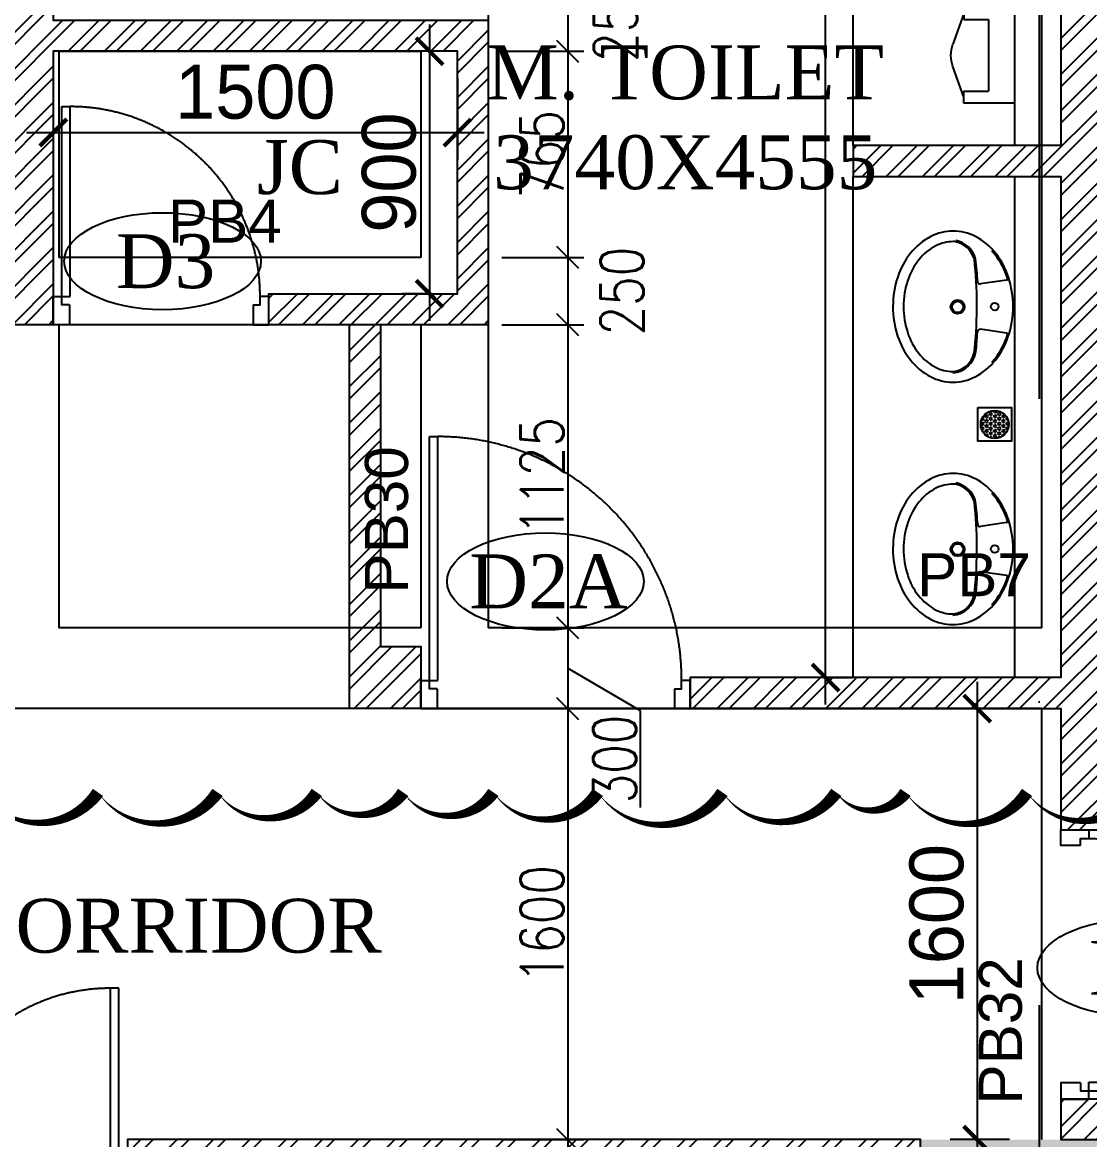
# Model space of a CAD drawing. Header units: millimetres. Extents: x 423806 to 486881, y 1786979 to 1831529.
# Drawn here: x 444816 to 448779, y 1817728 to 1821875 of the extents above; entities that cross this region are included whole.
import ezdxf

# ---------------------------------------------------------------- set-up
doc = ezdxf.new("R2010")
doc.units = ezdxf.units.MM
doc.header["$LTSCALE"] = 150
doc.header["$PDSIZE"] = 0.01
for name, pattern in [('240122--R0_INST_ FLOOR PLANS XREF$0$DASH2', [0.375, 0.25, -0.125]), ('240122--R0_INST_ FLOOR PLANS XREF$0$HIDDEN', [0.375, 0.25, -0.125]), ('DASHDOT', [1, 0.5, -0.25, 0, -0.25]), ('DASHDOTX2', [2, 1, -0.5, 0, -0.5])]:
    doc.linetypes.add(name, pattern=pattern)
doc.layers.get('0').update_dxf_attribs({"lineweight": 13})
for name, color, linetype in [('AD-D&W TAG', 4, 'Continuous'), ('AD-DIM_CHECK', 7, 'Continuous'), ('AD-DOORS', 3, 'Continuous'), ('AD-GRID', 251, 'DASHDOTX2'), ('AD-SANITARY', 1, 'Continuous'), ('AD-SILL', 252, 'Continuous'), ('AD-WALL', 7, 'Continuous'), ('AD-WALL HATCH', 252, 'Continuous'), ('Revisions', 2, 'Continuous')]:
    doc.layers.add(name, color=color, linetype=linetype)
for name, color, linetype, lineweight in [('AD-TEXT', 7, 'Continuous', 25), ('BEAMS', 53, 'Continuous', 25), ('DIM', 7, 'Continuous', 13), ('filling', 254, 'Continuous', 0), ('GRID', 8, 'DASHDOT', 9), ('TEXT', 7, 'Continuous', 13)]:
    doc.layers.add(name, color=color, linetype=linetype, lineweight=lineweight)
doc.styles.add('240122--R0_INST_ FLOOR PLANS XREF$0$Scale M 200', font='times.ttf', dxfattribs={"height": 200})
doc.styles.add('Arial', font='arial.ttf')
doc.styles.add('RS', font='romans.shx', dxfattribs={"width": 0.8})
doc.dimstyles.new('D100', dxfattribs={"dimtxt": 160, "dimasz": 80, "dimexe": 60, "dimexo": 50, "dimgap": 15, "dimtad": 1, "dimdec": 0, "dimzin": 0, "dimdsep": 46, "dimtxsty": 'RS', "dimblk": 'OBLIQUE', "dimcen": 1, "dimclrd": 33, "dimclre": 33, "dimclrt": 7, "dimadec": 0, "dimazin": 0, "dimtfac": 1, "dimtdec": 0, "dimtmove": 2, "dimatfit": 3, "dimfxl": 125, "dimtolj": 1, "dimtzin": 0, "dimarcsym": 1})
doc.dimstyles.new('Scale 100', dxfattribs={"dimtxt": 200, "dimasz": 100, "dimexe": 100, "dimexo": 100, "dimgap": 50, "dimtad": 1, "dimdec": 0, "dimrnd": 5, "dimzin": 0, "dimdsep": 46, "dimtxsty": 'Standard', "dimblk": 'ARCHTICK', "dimcen": 0, "dimdle": 100, "dimclrd": 252, "dimclre": 252, "dimclrt": 256, "dimadec": 0, "dimazin": 0, "dimtfac": 1, "dimtdec": 0, "dimtofl": 0, "dimtmove": 1, "dimatfit": 3, "dimfxl": 0.18, "dimtolj": 1, "dimtzin": 0, "dimarcsym": 0})

# ---------------------------------------------------------------- blocks, each defined once
blk = doc.blocks.new('_Oblique')
at = {"color": 0, "linetype": 'ByBlock', "lineweight": -2}
blk.add_line((-0.5, -0.5), (0.5, 0.5), dxfattribs=at)
blk = doc.blocks.new('*D110')
at = {"layer": 'Defpoints', "color": 0, "transparency": 16777216}
for p in [(446546.1, 1822017.9), (446546.1, 1821767.9), (446840.8, 1821767.9)]:
    blk.add_point(p, dxfattribs=at)
at = {"layer": 'DIM', "color": 33, "lineweight": -2, "transparency": 16777216}
for p, q in [((446596.1, 1822017.9), (446900.8, 1822017.9)), ((446840.8, 1822017.9), (446840.8, 1821767.9)), ((446596.1, 1821767.9), (446900.8, 1821767.9))]:
    blk.add_line(p, q, dxfattribs=at)
at = {"layer": 'DIM', "color": 33, "lineweight": -2, "transparency": 16777216, "xscale": 80, "yscale": 80, "zscale": 80}
for p, rotation in [((446840.8, 1822017.9), 90), ((446840.8, 1821767.9), 270)]:
    blk.add_blockref('_Oblique', p, dxfattribs=dict(at, rotation=rotation))
at = {"layer": 'DIM', "color": 7, "transparency": 16777216, "insert": (447018.2, 1821892.9), "char_height": 160, "attachment_point": 5, "rotation": 90, "style": 'RS'}
blk.add_mtext('\\A1;250', dxfattribs=at)
blk = doc.blocks.new('*D111')
at = {"layer": 'Defpoints', "color": 0, "transparency": 16777216}
for p in [(446546.1, 1821767.9), (446546.1, 1821002.9), (446840.8, 1821002.9)]:
    blk.add_point(p, dxfattribs=at)
at = {"layer": 'DIM', "color": 33, "lineweight": -2, "transparency": 16777216}
for p, q in [((446596.1, 1821767.9), (446900.8, 1821767.9)), ((446840.8, 1821767.9), (446840.8, 1821002.9)), ((446596.1, 1821002.9), (446900.8, 1821002.9))]:
    blk.add_line(p, q, dxfattribs=at)
at = {"layer": 'DIM', "color": 33, "lineweight": -2, "transparency": 16777216, "xscale": 80, "yscale": 80, "zscale": 80}
for p, rotation in [((446840.8, 1821767.9), 90), ((446840.8, 1821002.9), 270)]:
    blk.add_blockref('_Oblique', p, dxfattribs=dict(at, rotation=rotation))
at = {"layer": 'DIM', "color": 7, "transparency": 16777216, "insert": (446745.8, 1821385.4), "char_height": 160, "attachment_point": 5, "rotation": 90, "style": 'RS'}
blk.add_mtext('\\A1;765', dxfattribs=at)
blk = doc.blocks.new('*D112')
at = {"layer": 'Defpoints', "color": 0, "transparency": 16777216}
for p in [(446546.1, 1821002.9), (446546.1, 1820752.9), (446840.8, 1820752.9)]:
    blk.add_point(p, dxfattribs=at)
at = {"layer": 'DIM', "color": 33, "lineweight": -2, "transparency": 16777216}
for p, q in [((446596.1, 1821002.9), (446900.8, 1821002.9)), ((446840.8, 1821002.9), (446840.8, 1820752.9)), ((446596.1, 1820752.9), (446900.8, 1820752.9))]:
    blk.add_line(p, q, dxfattribs=at)
at = {"layer": 'DIM', "color": 33, "lineweight": -2, "transparency": 16777216, "xscale": 80, "yscale": 80, "zscale": 80}
for p, rotation in [((446840.8, 1821002.9), 90), ((446840.8, 1820752.9), 270)]:
    blk.add_blockref('_Oblique', p, dxfattribs=dict(at, rotation=rotation))
at = {"layer": 'DIM', "color": 7, "transparency": 16777216, "insert": (447042.4, 1820877.9), "char_height": 160, "attachment_point": 5, "rotation": 90, "style": 'RS'}
blk.add_mtext('\\A1;250', dxfattribs=at)
blk = doc.blocks.new('*D113')
at = {"layer": 'Defpoints', "color": 0, "transparency": 16777216}
for p in [(446546.1, 1820752.9), (446546.1, 1819627.9), (446840.8, 1819627.9)]:
    blk.add_point(p, dxfattribs=at)
at = {"layer": 'DIM', "color": 33, "lineweight": -2, "transparency": 16777216}
for p, q in [((446596.1, 1820752.9), (446900.8, 1820752.9)), ((446840.8, 1820752.9), (446840.8, 1819627.9)), ((446596.1, 1819627.9), (446900.8, 1819627.9))]:
    blk.add_line(p, q, dxfattribs=at)
at = {"layer": 'DIM', "color": 33, "lineweight": -2, "transparency": 16777216, "xscale": 80, "yscale": 80, "zscale": 80}
for p, rotation in [((446840.8, 1820752.9), 90), ((446840.8, 1819627.9), 270)]:
    blk.add_blockref('_Oblique', p, dxfattribs=dict(at, rotation=rotation))
at = {"layer": 'DIM', "color": 7, "transparency": 16777216, "insert": (446745.8, 1820190.4), "char_height": 160, "attachment_point": 5, "rotation": 90, "style": 'RS'}
blk.add_mtext('\\A1;1125', dxfattribs=at)
blk = doc.blocks.new('*D114')
at = {"layer": 'Defpoints', "color": 0, "transparency": 16777216}
for p in [(446546.1, 1819627.9), (446525.7, 1819327.9), (446840.8, 1819327.9)]:
    blk.add_point(p, dxfattribs=at)
at = {"layer": 'DIM', "color": 33, "lineweight": -2, "transparency": 16777216}
for p, q in [((446596.1, 1819627.9), (446900.8, 1819627.9)), ((446840.8, 1819627.9), (446840.8, 1819327.9)), ((446840.8, 1819477.9), (447110.3, 1819320.5)), ((446575.7, 1819327.9), (446900.8, 1819327.9)), ((447110.3, 1819320.5), (447110.3, 1818961.3))]:
    blk.add_line(p, q, dxfattribs=at)
at = {"layer": 'DIM', "color": 33, "lineweight": -2, "transparency": 16777216, "xscale": 80, "yscale": 80, "zscale": 80}
for p, rotation in [((446840.8, 1819627.9), 90), ((446840.8, 1819327.9), 270)]:
    blk.add_blockref('_Oblique', p, dxfattribs=dict(at, rotation=rotation))
at = {"layer": 'DIM', "color": 7, "transparency": 16777216, "insert": (447015.3, 1819140.9), "char_height": 160, "attachment_point": 5, "rotation": 90, "style": 'RS'}
blk.add_mtext('\\A1;300', dxfattribs=at)
blk = doc.blocks.new('*D122')
at = {"layer": 'Defpoints', "color": 0, "transparency": 16777216}
for p in [(446525.7, 1819327.9), (446737.8, 1817727.9), (446840.8, 1817727.9)]:
    blk.add_point(p, dxfattribs=at)
at = {"layer": 'DIM', "color": 33, "lineweight": -2, "transparency": 16777216}
for p, q in [((446575.7, 1819327.9), (446900.8, 1819327.9)), ((446840.8, 1819327.9), (446840.8, 1817727.9)), ((446787.8, 1817727.9), (446900.8, 1817727.9))]:
    blk.add_line(p, q, dxfattribs=at)
at = {"layer": 'DIM', "color": 33, "lineweight": -2, "transparency": 16777216, "xscale": 80, "yscale": 80, "zscale": 80}
for p, rotation in [((446840.8, 1819327.9), 90), ((446840.8, 1817727.9), 270)]:
    blk.add_blockref('_Oblique', p, dxfattribs=dict(at, rotation=rotation))
at = {"layer": 'DIM', "color": 7, "transparency": 16777216, "insert": (446745.8, 1818527.9), "char_height": 160, "attachment_point": 5, "rotation": 90, "style": 'RS'}
blk.add_mtext('\\A1;1600', dxfattribs=at)
blk = doc.blocks.new('*D123')
at = {"layer": 'Defpoints', "color": 0, "transparency": 16777216}
for p in [(446545.6, 1817727.9), (446573.2, 1817427.9), (446840.8, 1817427.9)]:
    blk.add_point(p, dxfattribs=at)
at = {"layer": 'DIM', "color": 33, "lineweight": -2, "transparency": 16777216}
for p, q in [((446595.6, 1817727.9), (446900.8, 1817727.9)), ((446840.8, 1817727.9), (446840.8, 1817427.9)), ((446840.8, 1817577.9), (447135.7, 1817391.4)), ((446623.2, 1817427.9), (446900.8, 1817427.9)), ((447135.7, 1817391.4), (447135.7, 1817032.3))]:
    blk.add_line(p, q, dxfattribs=at)
at = {"layer": 'DIM', "color": 33, "lineweight": -2, "transparency": 16777216, "xscale": 80, "yscale": 80, "zscale": 80}
for p, rotation in [((446840.8, 1817727.9), 90), ((446840.8, 1817427.9), 270)]:
    blk.add_blockref('_Oblique', p, dxfattribs=dict(at, rotation=rotation))
at = {"layer": 'DIM', "color": 7, "transparency": 16777216, "insert": (447040.7, 1817211.9), "char_height": 160, "attachment_point": 5, "rotation": 90, "style": 'RS'}
blk.add_mtext('\\A1;300', dxfattribs=at)
blk = doc.blocks.new('A$Ce04e376f')
at = {"layer": 'filling'}
h = blk.add_hatch(color=254, dxfattribs=at)
h.dxf.hatch_style = 1
h.paths.add_polyline_path([(0, 0), (500, 0), (500, -750), (0, -750)])
h.paths.add_polyline_path([(16020, -7250), (16020, -6500), (16770, -6500), (16770, -7250)])
h.paths.add_polyline_path([(0, -13050), (0, -12550), (750, -12550), (750, -13050)])
h.paths.add_polyline_path([(0, -16425), (0, -15925), (750, -15925), (750, -16425)])
h.paths.add_polyline_path([(10625, -20100), (10625, -19500), (11375, -19500), (11375, -20100)])
h.paths.add_polyline_path([(11125, -30000), (10625, -30000), (10625, -29250), (11125, -29250)])
blk = doc.blocks.new('A$Cfdbd9afd')
at = {"layer": 'AD-DOORS'}
for p, q in [((31.5, 73.5), (31.5, 1009.7)), ((31.5, 1009.7), (63, 1009.7)), ((63, 105), (63, 1009.7)), ((31.5, 105), (63, 105))]:
    blk.add_line(p, q, dxfattribs=at)
for points in [[(0, 105), (31.5, 105)], [(60.4, 73.5), (60.4, 0), (0, 0), (0, 105)], [(60.4, 73.5), (31.5, 73.5), (31.5, 105)], [(941.4, 73.5), (941.4, 0), (1000, 0), (1000, 105)], [(941.4, 73.5), (967.7, 73.5), (967.7, 105)], [(1000, 105), (967.7, 105)]]:
    blk.add_lwpolyline(points, dxfattribs=at)
at = {"layer": 'AD-DOORS', "linetype": '240122--R0_INST_ FLOOR PLANS XREF$0$HIDDEN', "ltscale": 350}
blk.add_arc((63, 105), 904.7, 0, 90, dxfattribs=at)
blk = doc.blocks.new('_ArchTick')
at = {"color": 0, "linetype": 'ByBlock', "const_width": 0.15}
blk.add_lwpolyline([(-0.5, -0.5), (0.5, 0.5)], dxfattribs=at)
blk = doc.blocks.new('*D285')
at = {"layer": 'AD-DIM_CHECK', "color": 252, "lineweight": -2, "transparency": 16777216}
for p, q in [((446328, 1821867.9), (446328, 1820767.9)), ((446331.1, 1821767.9), (446228, 1821767.9)), ((446331.1, 1820867.9), (446228, 1820867.9))]:
    blk.add_line(p, q, dxfattribs=at)
at = {"layer": 'Defpoints', "color": 0, "transparency": 16777216}
for p in [(446431.1, 1821767.9), (446328, 1820867.9), (446431.1, 1820867.9)]:
    blk.add_point(p, dxfattribs=at)
at = {"layer": 'AD-DIM_CHECK', "color": 252, "lineweight": -2, "transparency": 16777216, "xscale": 100, "yscale": 100, "zscale": 100}
for p, rotation in [((446328, 1821767.9), 90), ((446328, 1820867.9), 270)]:
    blk.add_blockref('_ArchTick', p, dxfattribs=dict(at, rotation=rotation))
at = {"layer": 'AD-DIM_CHECK', "transparency": 16777216, "insert": (446178, 1821317.9), "char_height": 200, "attachment_point": 5, "rotation": 90}
blk.add_mtext('\\A1;900', dxfattribs=at)
blk = doc.blocks.new('A$Cf557af53')
at = {"layer": 'AD-D&W TAG'}
blk.add_ellipse((0, 0), major_axis=(-365, 0), ratio=0.493341, dxfattribs=at)
at = {"layer": 'AD-D&W TAG', "transparency": 33554687, "insert": (-152.3, 100.2), "char_height": 200, "width": 326.874, "attachment_point": 1, "style": '240122--R0_INST_ FLOOR PLANS XREF$0$Scale M 200'}
blk.add_mtext('\\A1;\\pxqc;D2A', dxfattribs=at)
blk = doc.blocks.new('A$C6bf742ba')
at = {"layer": 'AD-DOORS'}
for p, q in [((31.5, 73.5), (31.5, 809.7)), ((31.5, 809.7), (63, 809.7)), ((63, 105), (63, 809.7)), ((31.5, 105), (63, 105))]:
    blk.add_line(p, q, dxfattribs=at)
for points in [[(0, 105), (31.5, 105)], [(60.4, 73.5), (60.4, 0), (0, 0), (0, 105)], [(60.4, 73.5), (31.5, 73.5), (31.5, 105)], [(741.4, 73.5), (741.4, 0), (800, 0), (800, 105)], [(741.4, 73.5), (767.7, 73.5), (767.7, 105)], [(800, 105), (767.7, 105)]]:
    blk.add_lwpolyline(points, dxfattribs=at)
at = {"layer": 'AD-DOORS', "linetype": '240122--R0_INST_ FLOOR PLANS XREF$0$HIDDEN', "ltscale": 350}
blk.add_arc((63, 105), 704.7, 360, 90, dxfattribs=at)
blk = doc.blocks.new('*D286')
at = {"layer": 'AD-DIM_CHECK', "color": 252, "lineweight": -2, "transparency": 16777216}
for p, q in [((444931.1, 1821667.9), (444931.1, 1821366.4)), ((446431.1, 1821667.9), (446431.1, 1821366.4)), ((444831.1, 1821466.4), (446531.1, 1821466.4))]:
    blk.add_line(p, q, dxfattribs=at)
at = {"layer": 'Defpoints', "color": 0, "transparency": 16777216}
for p in [(444931.1, 1821767.9), (446431.1, 1821767.9), (446431.1, 1821466.4)]:
    blk.add_point(p, dxfattribs=at)
at = {"layer": 'AD-DIM_CHECK', "color": 252, "lineweight": -2, "transparency": 16777216, "xscale": 100, "yscale": 100, "zscale": 100, "rotation": 180}
blk.add_blockref('_ArchTick', (444931.1, 1821466.4), dxfattribs=at)
at = {"layer": 'AD-DIM_CHECK', "color": 252, "lineweight": -2, "transparency": 16777216, "xscale": 100, "yscale": 100, "zscale": 100}
blk.add_blockref('_ArchTick', (446431.1, 1821466.4), dxfattribs=at)
at = {"layer": 'AD-DIM_CHECK', "transparency": 16777216, "insert": (445681.1, 1821616.4), "char_height": 200, "attachment_point": 5}
blk.add_mtext('\\A1;1500', dxfattribs=at)
blk = doc.blocks.new('A$C17f881e0')
at = {"layer": 'AD-D&W TAG'}
blk.add_ellipse((0, 0), major_axis=(-365, 0), ratio=0.493341, dxfattribs=at)
at = {"layer": 'AD-D&W TAG', "transparency": 33554687, "insert": (-152.3, 100.2), "char_height": 200, "width": 326.874, "attachment_point": 1, "style": '240122--R0_INST_ FLOOR PLANS XREF$0$Scale M 200'}
blk.add_mtext('\\A1;\\pxqc;D3', dxfattribs=at)
blk = doc.blocks.new('240122--R0_INST_ FLOOR PLANS XREF$0$AUDITORIUM ALL FLOOR PLANS_26.05.17$0$plan 041111$0$basin6')
blk.add_lwpolyline([(285.3, -227.3, 0.120605), (264.9, -143.3, 0.10507), (202.2, -66.9, 0.088649), (112.5, -18.2, 0.079738), (0.8, 0, 0.079738), (-111, -17.7, 0.088649), (-200.9, -65.9, 0.10507), (-264, -142.1, 0.120605), (-284.7, -226.1, 0.120605), (-264.3, -310.1, 0.10507), (-201.6, -386.5, 0.088649), (-112, -435.2, 0.079738), (-0.2, -453.4, 0.079738), (111.6, -435.7, 0.088649), (201.5, -387.5, 0.10507), (264.5, -311.3, 0.120605)], format="xyb", close=True)
for points in [[(-209.7, -80, -0.016805), (-197.8, -69.9, -0.092161), (-106, -21.4, -0.435128), (-99.7, -24.7), (-85.2, -123.6, -0.44775), (-92.4, -133.7, 0.015365), (-179.5, -141.3, 0.272514), (-249.3, -215.6, 0.272514)], [(210.3, -80, 0.016805), (198.4, -69.9, 0.092161), (106.6, -21.4, 0.435128), (100.3, -24.7), (85.8, -123.6, 0.396344), (97.2, -134.7, -0.011856), (170.2, -140.3, -0.340407), (250.3, -226.8)], [(-244.4, -216.7, 0.017243), (-244.7, -226.1, 0.120605), (-228.8, -291.7, 0.10507), (-176.6, -355.3, 0.088649), (-99.4, -397.2, 0.079738), (-0.1, -413.4, 0.079738), (99.2, -397.7, 0.088649), (176.6, -356.1, 0.10507), (229.1, -292.7, 0.120605), (245.3, -227.3, 0.120605)]]:
    blk.add_lwpolyline(points, format="xyb")
for centre, radius in [((0.3, -69.2), 14.5), ((1.4, -209.2), 26.4), ((1.4, -209.2), 21)]:
    blk.add_circle(centre, radius)
for centre, radius, start, end in [((-151.3, -237.7), 95.4, 106.2953, 167.2703), ((-3.5, -1750.2), 1613.5, 84.2769, 96.2123), ((155.4, -234.9), 90.2, 4.8775, 88.7186)]:
    blk.add_arc(centre, radius, start, end)
blk = doc.blocks.new('240122--R0_INST_ FLOOR PLANS XREF$0$R1_XREF_FIRE STATION$0$ft')
at = {"layer": 'AD-SANITARY'}
h = blk.add_hatch(dxfattribs=at)
h.set_pattern_fill('HEX', color=256, scale=50, angle=900, style=0)
h.set_pattern_definition([(360, (-445740.183, -2280195.537), (2e-14, 10.82531755), [6.25, -12.5]), (120, (-445740.183, -2280195.537), (-9.375, -5.412658775), [6.25, -12.5]), (60, (-445733.933, -2280195.537), (-9.375, 5.412658775), [6.25, -12.5])])
h.paths.add_polyline_path([(-39.8, 53), (-87.4, 30.8), (-78.9, 12.6, -0.314359), (-134.9, 57.1), (-107.3, 57.1), (-107.3, 122.7), (-115.4, 122.7, -0.638371), (-12.5, 75, -0.193429), (-29.9, 31.7)])
h.paths.add_polyline_path([(-39.8, 53), (-29.9, 31.7, -0.220665), (-78.9, 12.6), (-87.4, 30.8)], flags=16)
h.paths.add_polyline_path([(-134.9, 57.1, -0.072694), (-137.5, 75, -0.21187), (-116.9, 121.3), (-116.9, 95.3), (-107.3, 95.3), (-107.3, 57.1)])
h.paths.add_polyline_path([(-116.9, 121.3, -0.008459), (-115.4, 122.7), (-107.3, 122.7), (-107.3, 95.3), (-116.9, 95.3)], flags=17)
blk.add_lwpolyline([(-150, 150), (0, 150), (0, 0), (-150, 0)], close=True, dxfattribs=at)
blk.add_circle((-75, 75), 62.5, dxfattribs=at)
blk = doc.blocks.new('*D288')
at = {"layer": 'AD-DIM_CHECK', "color": 252, "lineweight": -2, "transparency": 16777216}
for p, q in [((447798, 1819342.9), (447798, 1824097.9)), ((447551.8, 1823997.9), (447898, 1823997.9)), ((447790.2, 1819442.9), (447898, 1819442.9))]:
    blk.add_line(p, q, dxfattribs=at)
at = {"layer": 'Defpoints', "color": 0, "transparency": 16777216}
for p in [(447451.8, 1823997.9), (447798, 1823997.9), (447690.2, 1819442.9)]:
    blk.add_point(p, dxfattribs=at)
at = {"layer": 'AD-DIM_CHECK', "color": 252, "lineweight": -2, "transparency": 16777216, "xscale": 100, "yscale": 100, "zscale": 100}
for p, rotation in [((447798, 1823997.9), 90), ((447798, 1819442.9), 270)]:
    blk.add_blockref('_ArchTick', p, dxfattribs=dict(at, rotation=rotation))
at = {"layer": 'AD-DIM_CHECK', "transparency": 16777216, "insert": (447648, 1822333.2), "char_height": 200, "attachment_point": 5, "rotation": 90}
blk.add_mtext('\\A1;4555', dxfattribs=at)
blk = doc.blocks.new('A$C8d832e7d')
at = {"layer": 'AD-DOORS'}
for p, q in [((31.5, 73.5), (31.5, 1009.7)), ((31.5, 1009.7), (63, 1009.7)), ((63, 105), (63, 1009.7)), ((31.5, 105), (63, 105))]:
    blk.add_line(p, q, dxfattribs=at)
for points in [[(0, 105), (31.5, 105)], [(60.4, 73.5), (60.4, 0), (0, 0), (0, 105)], [(60.4, 73.5), (31.5, 73.5), (31.5, 105)], [(941.4, 73.5), (941.4, 0), (1000, 0), (1000, 105)], [(941.4, 73.5), (967.7, 73.5), (967.7, 105)], [(1000, 105), (967.7, 105)]]:
    blk.add_lwpolyline(points, dxfattribs=at)
at = {"layer": 'AD-DOORS', "linetype": '240122--R0_INST_ FLOOR PLANS XREF$0$HIDDEN', "ltscale": 350}
blk.add_arc((63, 105), 904.7, 0, 90, dxfattribs=at)
blk = doc.blocks.new('A$C82d8efab')
at = {"layer": 'AD-D&W TAG'}
blk.add_ellipse((0, 0), major_axis=(-365, 0), ratio=0.493341, dxfattribs=at)
at = {"layer": 'AD-D&W TAG', "transparency": 33554687, "insert": (-152.3, 100.2), "char_height": 200, "width": 326.874, "attachment_point": 1, "style": '240122--R0_INST_ FLOOR PLANS XREF$0$Scale M 200'}
blk.add_mtext('\\A1;\\pxqc;D2', dxfattribs=at)
blk = doc.blocks.new('*D303')
at = {"layer": 'AD-DIM_CHECK', "color": 252, "lineweight": -2, "transparency": 16777216}
for p, q in [((448361.0017, 1819427.902), (448361.0017, 1817627.902)), ((448571.131, 1819327.902), (448261.0017, 1819327.902)), ((448481.131, 1817727.902), (448261.0017, 1817727.902))]:
    blk.add_line(p, q, dxfattribs=at)
at = {"layer": 'Defpoints', "color": 0, "transparency": 16777216}
for p in [(448671.131, 1819327.902), (448361.0017, 1817727.902), (448581.131, 1817727.902)]:
    blk.add_point(p, dxfattribs=at)
at = {"layer": 'AD-DIM_CHECK', "color": 252, "lineweight": -2, "transparency": 16777216, "xscale": 100, "yscale": 100, "zscale": 100}
for p, rotation in [((448361.0017, 1819327.902), 90), ((448361.0017, 1817727.902), 270)]:
    blk.add_blockref('_ArchTick', p, dxfattribs=dict(at, rotation=rotation))
at = {"layer": 'AD-DIM_CHECK', "transparency": 16777216, "insert": (448211.0017, 1818527.902), "char_height": 200, "attachment_point": 5, "rotation": 90}
blk.add_mtext('\\A1;1600', dxfattribs=at)
blk = doc.blocks.new('240122--R0_INST_ FLOOR PLANS XREF$0$AG131')
for p, q in [((0.033, -0.5), (0.033, 0.5)), ((0.033, 0.5), (0.833, 0.5)), ((0.833, 0.5), (0.833, 0.375)), ((0.833, 0.375), (0.448, 0.375)), ((0.448, 0.375), (0.448, -0.375)), ((0.833, 0.437), (1.004, 0.118)), ((0.833, -0.437), (1.004, -0.118)), ((0.833, -0.375), (0.448, -0.375)), ((0.833, -0.5), (0.833, -0.375)), ((0.033, -0.5), (0.833, -0.5))]:
    blk.add_line(p, q)
blk.add_arc((0.784, 0), 0.25, 331.833, 28.167)
blk = doc.blocks.new('A$C78372269')
at = {"layer": 'AD-DOORS'}
for p, q in [((31.5, 73.5), (31.5, 792)), ((31.5, 792), (63, 792)), ((63, 105), (63, 792)), ((1437, 105), (1437, 792)), ((1468.5, 792), (1437, 792)), ((1468.5, 73.5), (1468.5, 792)), ((31.5, 105), (63, 105)), ((1468.5, 105), (1437, 105))]:
    blk.add_line(p, q, dxfattribs=at)
for points in [[(0, 105), (31.5, 105)], [(60.4, 73.5), (60.4, 0), (0, 0), (0, 105)], [(60.4, 73.5), (31.5, 73.5), (31.5, 105)], [(1439.6, 73.5), (1439.6, 0), (1500, 0), (1500, 105)], [(1439.6, 73.5), (1468.5, 73.5), (1468.5, 105)], [(1500, 105), (1468.5, 105)]]:
    blk.add_lwpolyline(points, dxfattribs=at)
at = {"layer": 'AD-DOORS', "linetype": '240122--R0_INST_ FLOOR PLANS XREF$0$HIDDEN', "ltscale": 350}
for centre, start, end in [((63, 105), 0, 90), ((1437, 105), 90, 180)]:
    blk.add_arc(centre, 687, start, end, dxfattribs=at)

msp = doc.modelspace()

# ---------------------------------------------------------------- hatches: boundary and pattern name
at = {"layer": 'AD-WALL HATCH', "transparency": 33554687}
h = msp.add_hatch(dxfattribs=at)
h.set_pattern_fill('ANSI32', color=256, scale=10)
h.set_pattern_definition([(45, (415131.13, 1744227.9), (-67.35192, 67.35192), []), (45, (415176.03, 1744227.9), (-67.35192, 67.35192), [])])
h.paths.add_polyline_path([(451901.1, 1795527.9), (452131.1, 1795527.9), (452131.1, 1794977.9), (451291.8, 1794977.9), (451291.8, 1795207.9), (451901.1, 1795207.9)])
h.paths.add_polyline_path([(448321.1, 1811927.9), (448321.1, 1816977.9), (448206.1, 1816977.9), (448206.1, 1811927.9)])
h.paths.add_polyline_path([(439001.1, 1811677.9), (439231.1, 1811677.9), (439231.1, 1812027.9), (439506.1, 1812027.9), (439506.1, 1812257.9), (439001.1, 1812257.9)])
h.paths.add_polyline_path([(439001.1, 1823727.9), (439001.1, 1819327.9), (442501.1, 1819327.9), (442501.1, 1820182.9), (442271.1, 1820182.9), (442271.1, 1819557.9), (441071.1, 1819557.9), (441071.1, 1820157.9), (440956.1, 1820157.9), (440956.1, 1819557.9), (439231.1, 1819557.9), (439231.1, 1823727.9)])
h.paths.add_polyline_path([(441471.1, 1823997.9), (439831.3, 1823997.9), (439831.3, 1824227.9), (441471.1, 1824227.9)])
h.paths.add_polyline_path([(448706.1, 1799227.9), (448906.1, 1799227.9), (448906.1, 1799342.9), (448706.1, 1799342.9), (448706.1, 1802177.9), (448591.1, 1802177.9), (448591.1, 1794977.9), (449291.8, 1794977.9), (449291.8, 1795207.9), (448706.1, 1795207.9)])
h.paths.add_polyline_path([(452131.1, 1798527.9), (452131.1, 1803977.9), (451901.1, 1803977.9), (451901.1, 1799342.9), (450906.1, 1799342.9), (450906.1, 1799227.9), (451901.1, 1799227.9), (451901.1, 1798527.9)])
h.paths.add_polyline_path([(451901.1, 1811177.9), (452131.1, 1811177.9), (452131.1, 1810427.9), (451901.1, 1810427.9)])
h.paths.add_polyline_path([(451901.1, 1814372.9), (452131.1, 1814372.9), (452131.1, 1815397.9), (451901.1, 1815397.9)])
h.paths.add_polyline_path([(438581.1, 1809177.9), (439231.1, 1809177.9), (439231.1, 1808552.9), (439116.1, 1808552.9), (439116.1, 1809062.9), (438581.1, 1809062.9)])
h.paths.add_polyline_path([(446146.1, 1820752.9), (446146.1, 1819557.9), (446296.1, 1819557.9), (446296.1, 1819327.9), (446031.1, 1819327.9), (446031.1, 1820752.9), (445731.1, 1820752.9), (445731.1, 1820867.9), (446431.1, 1820867.9), (446431.1, 1821767.9), (444931.1, 1821767.9), (444931.1, 1820752.9), (444701.1, 1820752.9), (444701.1, 1821367.9), (444551.1, 1821367.9), (444551.1, 1821597.9), (444701.1, 1821597.9), (444701.1, 1823997.9), (444403.6, 1823997.9), (444403.6, 1824227.9), (446951.1, 1824227.9), (446951.1, 1823997.9), (444931.1, 1823997.9), (444931.1, 1821882.9), (446546.1, 1821882.9), (446546.1, 1820752.9)])
h.paths.add_polyline_path([(451901.1, 1812872.9), (452131.1, 1812872.9), (452131.1, 1811927.9), (451901.1, 1811927.9)])
h.paths.add_polyline_path([(448706.1, 1804727.9), (448906.1, 1804727.9), (448906.1, 1804497.9), (448706.1, 1804497.9)])
h.paths.add_polyline_path([(442871.1, 1801232.9), (442871.1, 1796107.9), (442756.1, 1796107.9), (442756.1, 1801232.9)])
h.paths.add_polyline_path([(450106.1, 1804497.9), (451631.1, 1804497.9), (451631.1, 1804727.9), (451231.1, 1804727.9), (451231.1, 1805065.4), (451001.1, 1805065.4), (451001.1, 1804727.9), (450106.1, 1804727.9)])
h.paths.add_polyline_path([(451901.1, 1809227.9), (452131.1, 1809227.9), (452131.1, 1807802.9), (451231.1, 1807802.9), (451231.1, 1807465.4), (451001.1, 1807465.4), (451001.1, 1808032.9), (451901.1, 1808032.9)])
h.paths.add_polyline_path([(436326.1, 1802997.9), (436326.1, 1803097.9), (436556.1, 1803097.9), (436556.1, 1802512.9), (436326.1, 1802512.9), (436326.1, 1802882.9), (432361.1, 1802882.9), (432361.1, 1800247.9), (432131.1, 1800247.9), (432131.1, 1803227.9), (432361.1, 1803227.9), (432361.1, 1802997.9), (434945.2, 1802997.9), (434945.2, 1803097.9), (435175.2, 1803097.9), (435175.2, 1802997.9)])
h.paths.add_polyline_path([(436326.1, 1794607.9), (436556.1, 1794607.9), (436556.1, 1794457.9), (436326.1, 1794457.9)])
h.paths.add_polyline_path([(448591.1, 1803977.9), (448706.1, 1803977.9), (448706.1, 1803377.9), (448591.1, 1803377.9)])
h.paths.add_polyline_path([(432131.1, 1807802.9), (432361.1, 1807802.9), (432361.1, 1806865.4), (432131.1, 1806865.4)])
h.paths.add_polyline_path([(443506.1, 1817727.9), (443706.1, 1817727.9), (443706.1, 1817497.9), (443506.1, 1817497.9)])
h.paths.add_polyline_path([(447296.1, 1819327.9), (448671.1, 1819327.9), (448671.1, 1818877.9), (448901.1, 1818877.9), (448901.1, 1823477.9), (448671.1, 1823477.9), (448671.1, 1821417.9), (447901.1, 1821417.9), (447901.1, 1821302.9), (448671.1, 1821302.9), (448671.1, 1819442.9), (447296.1, 1819442.9)])
h.paths.add_polyline_path([(443506.1, 1804727.9), (448106.1, 1804727.9), (448106.1, 1804612.9), (443506.1, 1804612.9)])
h.paths.add_polyline_path([(439231.1, 1804727.9), (442756.1, 1804727.9), (442756.1, 1804612.9), (439231.1, 1804612.9)])
h.paths.add_polyline_path([(445606.1, 1794457.9), (448206.1, 1794457.9), (448206.1, 1794227.9), (445606.1, 1794227.9)])
h.paths.add_polyline_path([(441306.1, 1794457.9), (442756.1, 1794457.9), (442756.1, 1794227.9), (441306.1, 1794227.9)])
h.paths.add_polyline_path([(438381.3, 1794457.9), (438481.3, 1794457.9), (438481.3, 1794227.9), (438381.3, 1794227.9)])
h.paths.add_polyline_path([(432131.1, 1796227.9), (432361.1, 1796227.9), (432361.1, 1794977.9), (432131.1, 1794977.9)])
h.paths.add_polyline_path([(432131.1, 1803827.9), (432361.1, 1803827.9), (432361.1, 1803977.9), (432131.1, 1803977.9)])
h.paths.add_polyline_path([(432131.1, 1805665.4), (432361.1, 1805665.4), (432361.1, 1804727.9), (432131.1, 1804727.9)])
h.paths.add_polyline_path([(451901.1, 1817727.9), (452131.1, 1817727.9), (452131.1, 1817877.9), (451901.1, 1817877.9)])
h.paths.add_polyline_path([(448901.1, 1817727.9), (448901.1, 1817497.9), (450316.1, 1817497.9), (450316.1, 1816747.9), (451901.1, 1816747.9), (451901.1, 1816597.9), (452131.1, 1816597.9), (452131.1, 1816977.9), (451901.1, 1816977.9), (451901.1, 1816862.9), (450431.1, 1816862.9), (450431.1, 1817497.9), (450481.1, 1817497.9), (450481.1, 1817727.9)])
h.paths.add_polyline_path([(448901.1, 1817727.9), (448901.1, 1817877.9), (448671.1, 1817877.9), (448671.1, 1817727.9)])
h.paths.add_polyline_path([(443503.7, 1811407.9), (448206.1, 1811407.9), (448206.1, 1811177.9), (443503.7, 1811177.9)])
h.paths.add_polyline_path([(448706.1, 1811407.9), (451631.1, 1811407.9), (451631.1, 1811177.9), (448706.1, 1811177.9)])
h.paths.add_polyline_path([(445206.1, 1817497.9), (448151.1, 1817497.9), (448151.1, 1817727.9), (445206.1, 1817727.9)])
h.paths.add_polyline_path([(448901.1, 1824227.9), (449541.1, 1824227.9), (449541.1, 1823997.9), (448901.1, 1823997.9)])
h.paths.add_polyline_path([(450741.1, 1823997.9), (451381.1, 1823997.9), (451381.1, 1824227.9), (450741.1, 1824227.9)])
h.paths.add_polyline_path([(452131.1, 1818877.9), (452131.1, 1823727.9), (451901.1, 1823727.9), (451901.1, 1818877.9)])
h.paths.add_polyline_path([(443803.6, 1824227.9), (443506.1, 1824227.9), (443506.1, 1823997.9), (443803.6, 1823997.9)])
h.paths.add_polyline_path([(442271.1, 1823997.9), (442071.1, 1823997.9), (442071.1, 1824227.9), (442756.1, 1824227.9), (442756.1, 1823997.9), (442501.1, 1823997.9), (442501.1, 1821597.9), (443351.1, 1821597.9), (443351.1, 1821482.9), (442501.1, 1821482.9), (442501.1, 1821182.9), (442271.1, 1821182.9)])
h.paths.add_polyline_path([(434181.3, 1794457.9), (432631.1, 1794457.9), (432631.1, 1794227.9), (434181.3, 1794227.9)])
h.paths.add_polyline_path([(432131.1, 1799047.9), (432361.1, 1799047.9), (432361.1, 1797727.9), (432131.1, 1797727.9)])
h.paths.add_polyline_path([(432631.1, 1824227.9), (434031.1, 1824227.9), (434031.1, 1823997.9), (432631.1, 1823997.9)])
h.paths.add_polyline_path([(439231.1, 1794227.9), (439231.1, 1794457.9), (439506.1, 1794457.9), (439506.1, 1794227.9)])
h.paths.add_polyline_path([(436581.3, 1794227.9), (436581.3, 1794457.9), (435981.3, 1794457.9), (435981.3, 1794227.9)])
h.paths.add_polyline_path([(443256.1, 1794227.9), (443806.1, 1794227.9), (443806.1, 1794457.9), (443256.1, 1794457.9)])
h.paths.add_polyline_path([(436556.1, 1801012.9), (436556.1, 1796107.9), (436441.1, 1796107.9), (436441.1, 1801012.9)])
h.paths.add_polyline_path([(441781.1, 1817727.9), (441781.1, 1812257.9), (441506.1, 1812257.9), (441506.1, 1812027.9), (441781.1, 1812027.9), (441781.1, 1811177.9), (442753.7, 1811177.9), (442753.7, 1811407.9), (442011.1, 1811407.9), (442011.1, 1817497.9), (442756.1, 1817497.9), (442756.1, 1817727.9)])
h.paths.add_polyline_path([(435175.2, 1804497.9), (436441.1, 1804497.9), (436441.1, 1803897.9), (436556.1, 1803897.9), (436556.1, 1804497.9), (438481.3, 1804497.9), (438481.3, 1804727.9), (432881.1, 1804727.9), (432881.1, 1804497.9), (435060.2, 1804497.9), (435060.2, 1803897.9), (435175.2, 1803897.9)])
h.paths.add_polyline_path([(435136.1, 1810677.9), (435136.1, 1811177.9), (438481.1, 1811177.9), (438481.1, 1811407.9), (432881.1, 1811407.9), (432881.1, 1811177.9), (434906.1, 1811177.9), (434906.1, 1810677.9)])
h.paths.add_polyline_path([(432581.1, 1808302.9), (432811.1, 1808302.9), (432811.1, 1811177.9), (432581.1, 1811177.9)])
h.paths.add_polyline_path([(437133.6, 1809062.9), (437416.1, 1809062.9), (437416.1, 1808032.9), (436333.6, 1808032.9), (436333.6, 1809062.9), (436533.6, 1809062.9), (436533.6, 1809177.9), (435936.1, 1809177.9), (435936.1, 1809062.9), (436218.6, 1809062.9), (436218.6, 1808032.9), (435136.1, 1808032.9), (435136.1, 1809062.9), (435336.1, 1809062.9), (435336.1, 1809177.9), (435136.1, 1809177.9), (435136.1, 1809677.9), (434906.1, 1809677.9), (434906.1, 1808032.9), (432881.1, 1808032.9), (432881.1, 1807802.9), (438731.1, 1807802.9), (438731.1, 1808032.9), (437531.1, 1808032.9), (437531.1, 1809062.9), (437681.1, 1809062.9), (437681.1, 1809177.9), (437133.6, 1809177.9)])

# ---------------------------------------------------------------- linework, layer by layer
at = {"layer": 'AD-GRID', "lineweight": 25, "ltscale": 15}
msp.add_line((448591.1, 1827227.9), (448591.1, 1792227.9), dxfattribs=at)
at = {"layer": 'AD-SANITARY'}
msp.add_line((447901.1, 1819442.9), (447901.1, 1821302.9), dxfattribs=at)
at = {"layer": 'AD-SANITARY', "linetype": '240122--R0_INST_ FLOOR PLANS XREF$0$DASH2', "ltscale": 50}
msp.add_line((448501.1, 1819442.9), (448501.1, 1821302.9), dxfattribs=at)
at = {"layer": 'AD-SANITARY'}
msp.add_lwpolyline([(447901.1, 1821417.9), (447901.1, 1823477.9), (448151.1, 1823477.9)], dxfattribs=at)
msp.add_lwpolyline([(448671.1, 1823477.9), (448671.1, 1821417.9), (448501.1, 1821417.9), (448501.1, 1823477.9)], close=True, dxfattribs=at)
at = {"layer": 'AD-SILL'}
for points in [[(445731.1, 1820752.9), (444931.1, 1820752.9)], [(446296.1, 1819327.9), (447296.1, 1819327.9)]]:
    msp.add_lwpolyline(points, dxfattribs=at)
at = {"layer": 'AD-WALL'}
for points in [[(444403.6, 1824227.9), (446951.1, 1824227.9), (446951.1, 1823997.9), (444931.1, 1823997.9), (444931.1, 1821882.9), (446546.1, 1821882.9), (446546.1, 1820752.9), (446146.1, 1820752.9)], [(446146.1, 1820752.9), (446146.1, 1819557.9), (446296.1, 1819557.9), (446296.1, 1819327.9), (446031.1, 1819327.9), (446031.1, 1820752.9), (445731.1, 1820752.9), (445731.1, 1820867.9), (446431.1, 1820867.9), (446431.1, 1821767.9), (444931.1, 1821767.9), (444931.1, 1820752.9), (444701.1, 1820752.9)]]:
    msp.add_lwpolyline(points, dxfattribs=at)
for points in [[(447296.1, 1819327.9), (448671.1, 1819327.9), (448671.1, 1818877.9), (448901.1, 1818877.9), (448901.1, 1823477.9), (448671.1, 1823477.9), (448671.1, 1821417.9), (447901.1, 1821417.9), (447901.1, 1821302.9), (448671.1, 1821302.9), (448671.1, 1819442.9), (447296.1, 1819442.9)], [(448901.1, 1817727.9), (448901.1, 1817877.9), (448671.1, 1817877.9), (448671.1, 1817727.9)], [(445206.1, 1817497.9), (448151.1, 1817497.9), (448151.1, 1817727.9), (445206.1, 1817727.9)]]:
    msp.add_lwpolyline(points, close=True, dxfattribs=at)
at = {"layer": 'BEAMS'}
for p, q in [((448601.1, 1819627.9), (448601.1, 1823477.9)), ((446296.1, 1819627.9), (444951.1, 1819627.9)), ((448601.1, 1819627.9), (446546.1, 1819627.9)), ((448601.1, 1819327.9), (443056.1, 1819327.9)), ((448601.1, 1817727.9), (448601.1, 1819327.9))]:
    msp.add_line(p, q, dxfattribs=at)
at = {"layer": 'BEAMS', "color": 1}
for p, q in [((444951.1, 1821767.7), (446296.1, 1821767.9)), ((446296.1, 1821002.9), (444951.1, 1821002.9)), ((446296.1, 1820752.9), (444951.1, 1820752.9))]:
    msp.add_line(p, q, dxfattribs=at)
at = {"layer": 'BEAMS', "color": 4}
for p, q in [((444951.1, 1821767.7), (444951.1, 1821002.9)), ((444951.1, 1820752.9), (444951.1, 1819627.9))]:
    msp.add_line(p, q, dxfattribs=at)
for points in [[(446546.1, 1823927.9), (446546.1, 1819627.9)], [(446296.1, 1821767.9), (446296.1, 1821002.9)], [(446296.1, 1820752.9), (446296.1, 1819627.9)]]:
    msp.add_lwpolyline(points, dxfattribs=at)
at = {"layer": 'Revisions'}
msp.add_lwpolyline([(444662, 1819016.9, 0, 46.7, 0.520567), (445097.1, 1819016.9, 0, 46.7, 0.520567), (445541, 1819016.9, 0, 46.7, 0.520567), (445909.5, 1819016.9, 0, 46.7, 0.520567), (446229.9, 1819016.9, 0, 46.7, 0.520567), (446565.1, 1819016.9, 0, 46.7, 0.520567), (446952.7, 1819016.9, 0, 46.7, 0.520567), (447415.5, 1819016.9, 0, 46.7, 0.520567), (447838, 1819016.9, 0, 46.7, 0.520567), (448095.3, 1819016.9, 0, 46.7, 0.520567), (448546.2, 1819016.9, 0, 46.7, 0.520567), (448953.6, 1819016.9, 0, 46.7, 0.520567)], format="xyseb", dxfattribs=at)

# ---------------------------------------------------------------- block references
for name, p in [('A$Cf557af53', (446758.1, 1819800.1)), ('A$C78372269', (443706.1, 1817497.9))]:
    msp.add_blockref(name, p)
at = {"layer": 'AD-D&W TAG'}
for name, p in [('A$C17f881e0', (445336.7, 1820988.7)), ('A$C82d8efab', (448949.8, 1818365.7))]:
    msp.add_blockref(name, p, dxfattribs=at)
at = {"layer": 'AD-DOORS'}
for name, p in [('A$C6bf742ba', (444931.1, 1820752.9)), ('A$Cfdbd9afd', (446296.1, 1819327.9))]:
    msp.add_blockref(name, p, dxfattribs=at)
at = {"layer": 'AD-DOORS', "xscale": -1, "rotation": 270}
msp.add_blockref('A$C8d832e7d', (448671.1, 1817877.9), dxfattribs=at)
at = {"layer": 'AD-SANITARY', "xscale": -237.1795221347094, "yscale": 355.769283215277, "zscale": 474.3590442790647, "rotation": 359.9999944459026}
msp.add_blockref('240122--R0_INST_ FLOOR PLANS XREF$0$AG131', (448509, 1821752.9, 0), dxfattribs=at)
at = {"layer": 'AD-SANITARY', "extrusion": (5.63259e-10, -4.2043e-10, -1), "xscale": -0.9842517332872324, "yscale": 0.9842519648354864, "zscale": -0.9842519685038995, "rotation": 89.99999634605909}
for p in [(-448494.5, 1820820.6, 0), (-448494.5, 1819920.6, 0)]:
    msp.add_blockref('240122--R0_INST_ FLOOR PLANS XREF$0$AUDITORIUM ALL FLOOR PLANS_26.05.17$0$plan 041111$0$basin6', p, dxfattribs=at)
at = {"layer": 'AD-SANITARY', "color": 252, "extrusion": (0, 0, -1), "xscale": -0.8333333330228924, "yscale": 0.8333333330228924, "zscale": -0.8333333330228924}
msp.add_blockref('240122--R0_INST_ FLOOR PLANS XREF$0$R1_XREF_FIRE STATION$0$ft', (-448488.6, 1820320.4), dxfattribs=at)
at = {"layer": 'GRID', "ltscale": 4}
msp.add_blockref('A$Ce04e376f', (432131.1, 1824227.9), dxfattribs=at)

# ---------------------------------------------------------------- texts
at = {"layer": 'AD-TEXT', "transparency": 33554687, "char_height": 200, "attachment_point": 1, "style": '240122--R0_INST_ FLOOR PLANS XREF$0$Scale M 200'}
for s, insert, width in [('\\A1;\\pxqc;M. TOILET\\P3740X4555', (446558.2, 1821789.5), 1438.049), ('\\A1;\\pxqc;JC', (445613.2, 1821438.2), 467.465), ('\\A1;\\pxqc;1600MM WIDE CORRIDOR', (442546.8, 1818622.3), 3564.797)]:
    msp.add_mtext(s, dxfattribs=dict(at, insert=insert, width=width))
at = {"layer": 'TEXT', "style": 'Arial'}
for s, p in [('PB4', (445356.7, 1821057.6)), ('PB7', (448138, 1819744.9))]:
    msp.add_text(s, height=160, dxfattribs=at).set_placement(p)
for s, p in [('PB30', (446248, 1819755.2)), ('PB32', (448527.1, 1817858.2))]:
    msp.add_text(s, height=160, rotation=90, dxfattribs=at).set_placement(p)

# ---------------------------------------------------------------- dimensions: what is measured, and where the dimension line sits
at = {"layer": 'AD-DIM_CHECK'}
dim = msp.add_linear_dim(base=(447798, 1823997.9), p1=(447690.2, 1819442.9), p2=(447451.8, 1823997.9), angle=90, dimstyle='Scale 100', dxfattribs=at)
dim.commit()
dim.dimension.update_dxf_attribs({"geometry": '*D288', "text_midpoint": (447798, 1822333.2), "dimtype": 160})
for base, p1, p2, picture, middle in [((446328, 1820867.9), (446431.1, 1821767.9), (446431.1, 1820867.9), '*D285', (446178, 1821317.9)), ((448361, 1817727.9), (448671.1, 1819327.9), (448581.1, 1817727.9), '*D303', (448211, 1818527.9))]:
    dim = msp.add_linear_dim(base=base, p1=p1, p2=p2, angle=90, dimstyle='Scale 100', dxfattribs=at)
    dim.commit()
    dim.dimension.update_dxf_attribs({"geometry": picture, "text_midpoint": middle})
dim = msp.add_linear_dim(base=(446431.1, 1821466.4), p1=(444931.1, 1821767.9), p2=(446431.1, 1821767.9), dimstyle='Scale 100', dxfattribs=at)
dim.commit()
dim.dimension.update_dxf_attribs({"geometry": '*D286', "text_midpoint": (445681.1, 1821616.4)})
at = {"layer": 'DIM'}
for base, p1, p2, picture, middle in [((446840.8, 1821767.9), (446546.1, 1822017.9), (446546.1, 1821767.9), '*D110', (447018.2, 1821892.9)), ((446840.8, 1820752.9), (446546.1, 1821002.9), (446546.1, 1820752.9), '*D112', (447042.4, 1820877.9))]:
    dim = msp.add_linear_dim(base=base, p1=p1, p2=p2, angle=90, dimstyle='D100', dxfattribs=at)
    dim.commit()
    dim.dimension.update_dxf_attribs({"geometry": picture, "text_midpoint": middle, "dimtype": 160})
for base, p1, p2, picture, middle in [((446840.8, 1821002.9), (446546.1, 1821767.9), (446546.1, 1821002.9), '*D111', (446745.8, 1821385.4)), ((446840.8, 1819627.9), (446546.1, 1820752.9), (446546.1, 1819627.9), '*D113', (446745.8, 1820190.4)), ((446840.8, 1817727.9), (446525.7, 1819327.9), (446737.8, 1817727.9), '*D122', (446745.8, 1818527.9))]:
    dim = msp.add_linear_dim(base=base, p1=p1, p2=p2, angle=90, dimstyle='D100', dxfattribs=at)
    dim.commit()
    dim.dimension.update_dxf_attribs({"geometry": picture, "text_midpoint": middle})
for base, p1, p2, picture, middle in [((446840.8, 1819327.9), (446546.1, 1819627.9), (446525.7, 1819327.9), '*D114', (447110.3, 1819305.5)), ((446840.8, 1817427.9), (446545.6, 1817727.9), (446573.2, 1817427.9), '*D123', (447135.7, 1817376.4))]:
    dim = msp.add_linear_dim(base=base, p1=p1, p2=p2, angle=90, dimstyle='D100', override={"dimtmove": 1}, dxfattribs=at)
    dim.commit()
    dim.dimension.update_dxf_attribs({"geometry": picture, "text_midpoint": middle, "dimtype": 160})

doc.saveas('drawing.dxf')
